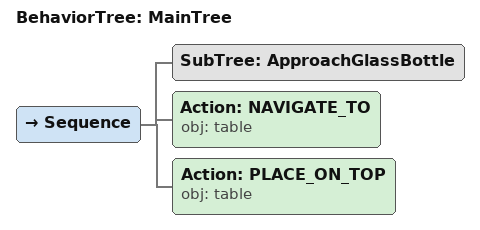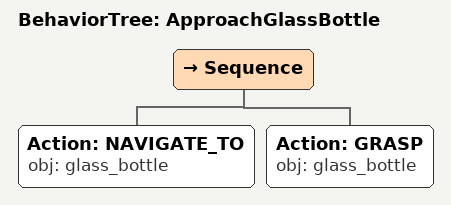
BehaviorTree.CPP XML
<root main_tree_to_execute="MainTree">
  <BehaviorTree ID="MainTree">
    <Sequence>
      <!-- Execute subtree ApproachGlassBottle -->
      <SubTree ID="ApproachGlassBottle" />
      <!-- Navigate to table -->
      <Action ID="NAVIGATE_TO" obj="table" />
      <!-- Place on table -->
      <Action ID="PLACE_ON_TOP" obj="table" />
    </Sequence>
  </BehaviorTree>
  <!-- Subtree definition ApproachGlassBottle -->
  <BehaviorTree ID="ApproachGlassBottle">
    <Sequence>
      <!-- Navigate to glass_bottle -->
      <Action ID="NAVIGATE_TO" obj="glass_bottle" />
      <!-- Grasp glass_bottle -->
      <Action ID="GRASP" obj="glass_bottle" />
    </Sequence>
  </BehaviorTree>
</root>
